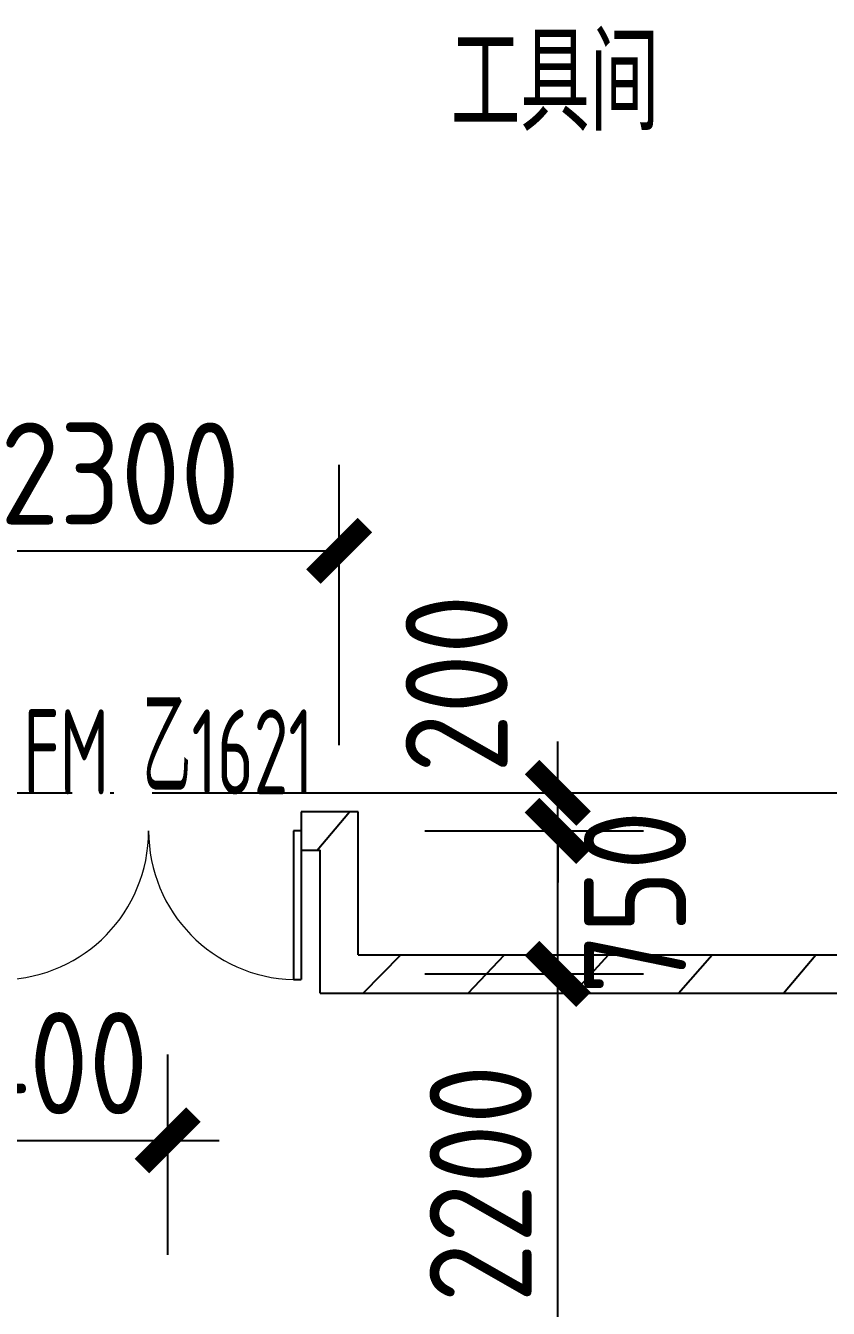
# Model space of a CAD drawing. Header units: inches. Extents: x 0 to 1813292486, y 0 to 3473589894.
# Drawn here: x 600490541 to 600494752, y 3473276914 to 3473283643 of the extents above; entities that cross this region are included whole.
import ezdxf

# ---------------------------------------------------------------- set-up
doc = ezdxf.new("R2010")
doc.units = ezdxf.units.IN
doc.header["$LTSCALE"] = 1000
doc.header["$MEASUREMENT"] = 0
doc.linetypes.add('AX-MALL-GIRD-200$0$DOTE', pattern=[2.4200000000000004, 2, -0.2, 0.02, -0.2])
for name, color, linetype in [('A-Anno-Note', 241, 'Continuous'), ('AX-MALL-DIM-P02$0$A-Anno-Dims', 3, 'Continuous'), ('AX-MALL-DIM-P02$0$A-Detl-Thin', 131, 'Continuous'), ('AX-MALL-GIRD-200$0$A-Grid', 222, 'AX-MALL-GIRD-200$0$DOTE'), ('AX-MALL-P02-200$0$A-Anno-Note', 241, 'Continuous'), ('AX-MALL-WALL-P02$0$A-Anno-Note', 241, 'Continuous'), ('AX-MALL-WALL-P02-QT$0$A-Wall', 2, 'Continuous'), ('AX-MALL-WALL-P02-QT$0$A-Wall-Patt', 13, 'Continuous'), ('AX-MALL-WALL-P02-QT$0$A-Wind', 4, 'Continuous'), ('AX-MALL-WORD-P02$0$A-Anno-Note', 241, 'Continuous'), ('AX-MALL-WORD-P02$0$A-Wind-Iden', 11, 'Continuous'), ('AX-MALL-ZTKD-P02$0$A-Anno-Note', 241, 'Continuous')]:
    doc.layers.add(name, color=color, linetype=linetype)
doc.styles.add('AX-MALL-DIM-P02$0$_TCH_DIM_T3', font='gbenor.shx')
doc.styles.add('AX-MALL-WORD-P02$0$_TCH_WINDOW', font='gbenor.shx', dxfattribs={"bigfont": 'gbcbig.shx'})
doc.styles.add('AX-MALL-WORD-P02$0$STANDARD', font='gbenor.shx', dxfattribs={"bigfont": 'gbcbig.shx'})
doc.dimstyles.new('AX-MALL-DIM-P02$0$_TCH_ARCH&&180', dxfattribs={"dimtxt": 535.5, "dimasz": 270, "dimexe": 450, "dimexo": 450, "dimgap": 137.25, "dimtad": 1, "dimdec": 0, "dimzin": 0, "dimdsep": 46, "dimtxsty": 'AX-MALL-DIM-P02$0$_TCH_DIM_T3', "dimblk": 'AX-MALL-DIM-P02$0$_ArchTick', "dimcen": 0.09, "dimclrt": 7, "dimazin": 2, "dimtfac": 1, "dimtdec": 0, "dimtix": 1, "dimtmove": 2, "dimatfit": 3, "dimfxl": 500, "dimtolj": 1, "dimtzin": 0, "dimarcsym": 0})
pattern_1 = [(45, (0, 359.0227), (-353.55353201463, 353.55353201463), [])]

# ---------------------------------------------------------------- blocks, each defined once
blk = doc.blocks.new('AX-MALL-WORD-P02')
at = {"layer": 'AX-MALL-WORD-P02$0$A-Anno-Note', "style": 'AX-MALL-WORD-P02$0$STANDARD'}
blk.add_text('工具间', height=506.3829787234042, rotation=339.5681613092015, dxfattribs=at).set_placement((600326300.5116076, 3473168846.484212))
at = {"layer": 'AX-MALL-WORD-P02$0$A-Wind-Iden', "style": 'AX-MALL-WORD-P02$0$_TCH_WINDOW', "width": 0.7}
for s, height, p in [('FM', 446.25, (600322983.1892278, 3473166366.849989)), ('乙', 506.3829787234042, (600323568.6350474, 3473166148.754243)), ('1621', 446.25, (600323810.4336964, 3473166058.677151))]:
    blk.add_text(s, height=height, rotation=339.5681612954713, dxfattribs=at).set_placement(p)
blk = doc.blocks.new('AX-MALL-GIRD-200')
at = {"layer": 'AX-MALL-GIRD-200$0$A-Grid'}
blk.add_line((600241980.060326, 3473196551.41375), (600599876.0644244, 3473063224.650467), dxfattribs=at)
blk = doc.blocks.new('AX-MALL-WALL-P02-QT$0$$DorLib2D$00000002')
for p, q in [((-0.5, -5.684341886080802e-17), (-0.5000000000000007, 0.4875)), ((-0.4750000000000007, 0.4875), (-0.5000000000000007, 0.4875)), ((-0.475, -2.842170943040401e-17), (-0.4750000000000007, 0.4875)), ((0.475, -2.842170943040401e-17), (0.4750000000000007, 0.4875)), ((0.4750000000000007, 0.4875), (0.5000000000000007, 0.4875)), ((0.5, -5.684341886080802e-17), (0.5000000000000007, 0.4875)), ((-0.5, -5.684341886080802e-17), (-0.475, -2.842170943040401e-17)), ((0.5, -5.684341886080802e-17), (0.475, -2.842170943040401e-17))]:
    blk.add_line(p, q)
at = {"lineweight": 13}
for centre, start, end in [((-0.4875, -4.263256414560601e-17), 0, 88.53071641864632), ((0.4875, -4.263256414560601e-17), 91.4692835813537, 180)]:
    blk.add_arc(centre, 0.4875, start, end, dxfattribs=at)
blk = doc.blocks.new('AX-MALL-WALL-P02-QT')
at = {"layer": 'AX-MALL-WALL-P02-QT$0$A-Wall-Patt'}
h = blk.add_hatch(dxfattribs=at)
h.set_pattern_fill('普通砖', color=256, scale=200, style=0)
h.set_pattern_definition(pattern_1)
h.paths.add_polyline_path([(600324598.0201223, 3473165667.085916), (600324316.8936796, 3473165771.813765), (600324247.0751134, 3473165584.396136), (600324340.7839266, 3473165549.486853)])
h = blk.add_hatch(dxfattribs=at)
h.set_pattern_fill('普通砖', color=256, scale=200, style=0)
h.set_pattern_definition(pattern_1)
h.paths.add_polyline_path([(600324078.964299, 3473164846.670734), (600324336.2004945, 3473164964.269797), (600324598.0201223, 3473165667.085916), (600324340.7839266, 3473165549.486853)])
h = blk.add_hatch(dxfattribs=at)
h.set_pattern_fill('普通砖', color=256, scale=200, style=0)
h.set_pattern_definition(pattern_1)
h.paths.add_polyline_path([(600324336.2004945, 3473164964.269797), (600324078.964299, 3473164846.670734), (600333075.0105101, 3473161495.379549), (600332957.4114469, 3473161752.615744)])
at = {"layer": 'AX-MALL-WALL-P02-QT$0$A-Wall'}
for p, q in [((600324316.8936796, 3473165771.813765), (600324247.0751134, 3473165584.396136)), ((600324598.0201223, 3473165667.085916), (600324316.8936796, 3473165771.813765)), ((600324336.2004945, 3473164964.269797), (600324598.0201223, 3473165667.085916)), ((600324078.964299, 3473164846.670734), (600324340.7839266, 3473165549.486853)), ((600324247.0751134, 3473165584.396136), (600324340.7839266, 3473165549.486853)), ((600324336.2004945, 3473164964.269797), (600332957.4114469, 3473161752.615744)), ((600324078.964299, 3473164846.670734), (600333075.0105101, 3473161495.379549))]:
    blk.add_line(p, q, dxfattribs=at)
at = {"layer": 'AX-MALL-WALL-P02-QT$0$A-Wind'}
blk.add_blockref('AX-MALL-GIRD-200', (0, 0), dxfattribs=at)
at = {"layer": 'AX-MALL-WALL-P02-QT$0$A-Wind', "xscale": -1600, "yscale": -1600, "zscale": 200, "rotation": 339.5681613118508}
blk.add_blockref('AX-MALL-WALL-P02-QT$0$$DorLib2D$00000002', (600323532.313879, 3473165957.379216), dxfattribs=at)
blk = doc.blocks.new('AX-MALL-WALL-P02')
at = {"layer": 'AX-MALL-WALL-P02$0$A-Anno-Note'}
blk.add_blockref('AX-MALL-WORD-P02', (0, 0), dxfattribs=at)
blk.add_blockref('AX-MALL-WALL-P02-QT', (0, 0), dxfattribs=at)
blk = doc.blocks.new('AX-MALL-ZTKD-P02')
at = {"layer": 'AX-MALL-ZTKD-P02$0$A-Anno-Note'}
blk.add_blockref('AX-MALL-GIRD-200', (0, 0), dxfattribs=at)
blk = doc.blocks.new('AX-MALL-DIM-P02$0$_ArchTick')
at = {"color": 0, "linetype": 'ByBlock', "const_width": 0.4}
blk.add_lwpolyline([(-0.5, -0.5), (0.5, 0.5)], dxfattribs=at)
blk = doc.blocks.new('*D1145')
at = {"layer": 'AX-MALL-DIM-P02$0$A-Anno-Dims', "color": 0, "lineweight": -2, "transparency": 16777216}
for p, q in [((600324629.2720628, 3473164748.378492), (600325703.9068906, 3473164348.045485)), ((600324514.2129959, 3473162443.543344), (600325282.2172247, 3473164505.137259)), ((600323861.267834, 3473162686.784577), (600324935.9026618, 3473162286.45157))]:
    blk.add_line(p, q, dxfattribs=at)
at = {"layer": 'AX-MALL-DIM-P02$0$A-Anno-Dims', "color": 0, "lineweight": -2, "transparency": 16777216, "xscale": 270, "yscale": 270, "zscale": 270}
for p, rotation in [((600325282.2172247, 3473164505.137259), 69.56816126142839), ((600324514.2129959, 3473162443.543344), 249.5681612614284)]:
    blk.add_blockref('AX-MALL-DIM-P02$0$_ArchTick', p, dxfattribs=dict(at, rotation=rotation))
at = {"layer": 'AX-MALL-DIM-P02$0$A-Anno-Dims', "color": 7, "transparency": 16777216, "insert": (600324518.6944108, 3473163615.722899), "char_height": 535.5, "attachment_point": 5, "rotation": 69.56816126142839, "style": 'AX-MALL-DIM-P02$0$_TCH_DIM_T3'}
blk.add_mtext('\\A1;2200', dxfattribs=at)
blk = doc.blocks.new('*D1146')
at = {"layer": 'AX-MALL-DIM-P02$0$A-Anno-Dims', "color": 0, "lineweight": -2, "transparency": 16777216}
for p, q in [((600324891.0916905, 3473165451.194612), (600325965.7265183, 3473165050.861604)), ((600325282.2172248, 3473164505.13726), (600325544.0368524, 3473165207.953379)), ((600324629.2720629, 3473164748.378493), (600325703.9068907, 3473164348.045485))]:
    blk.add_line(p, q, dxfattribs=at)
at = {"layer": 'AX-MALL-DIM-P02$0$A-Anno-Dims', "color": 0, "lineweight": -2, "transparency": 16777216, "xscale": 270, "yscale": 270, "zscale": 270}
for p, rotation in [((600325544.0368524, 3473165207.953379), 69.56816125739955), ((600325282.2172248, 3473164505.13726), 249.5681612573996)]:
    blk.add_blockref('AX-MALL-DIM-P02$0$_ArchTick', p, dxfattribs=dict(at, rotation=rotation))
at = {"layer": 'AX-MALL-DIM-P02$0$A-Anno-Dims', "color": 7, "transparency": 16777216, "insert": (600325792.6477379, 3473164715.162722), "char_height": 535.5, "attachment_point": 5, "rotation": 69.56816125739955, "style": 'AX-MALL-DIM-P02$0$_TCH_DIM_T3'}
blk.add_mtext('\\A1;750', dxfattribs=at)
blk = doc.blocks.new('*D1147')
at = {"layer": 'AX-MALL-DIM-P02$0$A-Anno-Dims', "color": 0, "lineweight": -2, "transparency": 16777216}
for p, q in [((600324960.9102572, 3473165638.612241), (600326035.5450851, 3473165238.279234)), ((600325613.855419, 3473165395.371009), (600325708.1104838, 3473165648.384809)), ((600324891.0916904, 3473165451.194611), (600325965.7265183, 3473165050.861604)), ((600325544.0368522, 3473165207.953378), (600325613.855419, 3473165395.371009)), ((600325544.0368522, 3473165207.953378), (600325449.7817875, 3473164954.939578))]:
    blk.add_line(p, q, dxfattribs=at)
at = {"layer": 'AX-MALL-DIM-P02$0$A-Anno-Dims', "color": 0, "lineweight": -2, "transparency": 16777216, "xscale": 270, "yscale": 270, "zscale": 270}
for p, rotation in [((600325613.855419, 3473165395.371009), 249.5681612848062), ((600325544.0368522, 3473165207.953378), 69.56816128480627)]:
    blk.add_blockref('AX-MALL-DIM-P02$0$_ArchTick', p, dxfattribs=dict(at, rotation=rotation))
at = {"layer": 'AX-MALL-DIM-P02$0$A-Anno-Dims', "color": 7, "transparency": 16777216, "insert": (600325315.9252596, 3473166116.706869), "char_height": 535.5, "attachment_point": 5, "rotation": 69.56816128480622, "style": 'AX-MALL-DIM-P02$0$_TCH_DIM_T3'}
blk.add_mtext('\\A1;200', dxfattribs=at)
blk = doc.blocks.new('*D1168')
at = {"layer": 'AX-MALL-DIM-P02$0$A-Anno-Dims', "color": 0, "lineweight": -2, "transparency": 16777216}
for p, q in [((600321537.8208855, 3473164327.395184), (600321904.6175152, 3473165312.006558)), ((600321747.5257405, 3473164890.316892), (600321494.511941, 3473164984.571957)), ((600321747.5257405, 3473164890.316892), (600323059.4491476, 3473164401.586926)), ((600322849.7442926, 3473163838.665217), (600323216.5409223, 3473164823.276591)), ((600323059.4491476, 3473164401.586926), (600323312.4629471, 3473164307.331861))]:
    blk.add_line(p, q, dxfattribs=at)
at = {"layer": 'AX-MALL-DIM-P02$0$A-Anno-Dims', "color": 0, "lineweight": -2, "transparency": 16777216, "xscale": 270, "yscale": 270, "zscale": 270}
for p, rotation in [((600321747.5257405, 3473164890.316892), 339.5681612443831), ((600323059.4491476, 3473164401.586926), 159.5681612443831)]:
    blk.add_blockref('AX-MALL-DIM-P02$0$_ArchTick', p, dxfattribs=dict(at, rotation=rotation))
at = {"layer": 'AX-MALL-DIM-P02$0$A-Anno-Dims', "color": 7, "transparency": 16777216, "insert": (600322544.8700413, 3473165025.472608), "char_height": 535.5, "attachment_point": 5, "rotation": 339.56816124438313, "style": 'AX-MALL-DIM-P02$0$_TCH_DIM_T3'}
blk.add_mtext('\\A1;1400', dxfattribs=at)
blk = doc.blocks.new('*D1447')
at = {"layer": 'AX-MALL-DIM-P02$0$A-Anno-Dims', "color": 0, "lineweight": -2, "transparency": 16777216}
for p, q in [((600322471.1910622, 3473166832.889563), (600322984.3676262, 3473168210.436258)), ((600322827.2758524, 3473167788.746592), (600324982.5785887, 3473166985.833082)), ((600324626.4937985, 3473166029.976052), (600325139.6703625, 3473167407.522748))]:
    blk.add_line(p, q, dxfattribs=at)
at = {"layer": 'AX-MALL-DIM-P02$0$A-Anno-Dims', "color": 0, "lineweight": -2, "transparency": 16777216, "xscale": 270, "yscale": 270, "zscale": 270}
for p, rotation in [((600322827.2758524, 3473167788.746592), 159.568161356376), ((600324982.5785887, 3473166985.833082), 339.568161356376)]:
    blk.add_blockref('AX-MALL-DIM-P02$0$_ArchTick', p, dxfattribs=dict(at, rotation=rotation))
at = {"layer": 'AX-MALL-DIM-P02$0$A-Anno-Dims', "color": 7, "transparency": 16777216, "insert": (600324046.3098168, 3473167766.810536), "char_height": 535.5, "attachment_point": 5, "rotation": 339.568161356376, "style": 'AX-MALL-DIM-P02$0$_TCH_DIM_T3'}
blk.add_mtext('\\A1;2300', dxfattribs=at)
blk = doc.blocks.new('AX-MALL-DIM-P02')
at = {"layer": 'AX-MALL-DIM-P02$0$A-Detl-Thin'}
blk.add_blockref('AX-MALL-ZTKD-P02', (-2.384185791015625e-06, 9.5367431640625e-07), dxfattribs=at)
at = {"layer": 'AX-MALL-DIM-P02$0$A-Anno-Dims'}
for p1, p2, distance, picture, middle in [((600322314.0992882, 3473166411.199897), (600324469.4020244, 3473165608.286386), 1470.028940652756, '*D1447', (600324046.3098168, 3473167766.810536)), ((600321380.7291107, 3473163905.705517), (600322692.6525178, 3473163416.975551), 1050.7137227221617, '*D1168', (600322544.8700413, 3473165025.472608)), ((600323439.578168, 3473162843.876352), (600324207.5823967, 3473164905.470267), -1146.7809427407874, '*D1145', (600324518.6944108, 3473163615.722899))]:
    dim = blk.add_aligned_dim(p1=p1, p2=p2, distance=distance, dimstyle='AX-MALL-DIM-P02$0$_TCH_ARCH&&180', dxfattribs=at)
    dim.commit()
    dim.dimension.update_dxf_attribs({"geometry": picture, "text_midpoint": middle})
for base, p1, p2, angle, picture, middle in [((600325613.855419, 3473165395.371009), (600324469.4020245, 3473165608.286386), (600324539.2205914, 3473165795.704016), 69.56816123711882, '*D1147', (600325315.9252596, 3473166116.706869)), ((600325544.0368524, 3473165207.953379), (600324207.5823967, 3473164905.470267), (600324469.4020246, 3473165608.286386), 69.56816125739955, '*D1146', (600325792.6477379, 3473164715.162722))]:
    dim = blk.add_linear_dim(base=base, p1=p1, p2=p2, angle=angle, dimstyle='AX-MALL-DIM-P02$0$_TCH_ARCH&&180', dxfattribs=at)
    dim.commit()
    dim.dimension.update_dxf_attribs({"geometry": picture, "text_midpoint": middle, "dimtype": 129})
blk = doc.blocks.new('AX-MALL-P02-200')
at = {"layer": 'AX-MALL-P02-200$0$A-Anno-Note'}
blk.add_blockref('AX-MALL-WALL-P02', (0, 0), dxfattribs=at)
blk.add_blockref('AX-MALL-DIM-P02', (0, 0), dxfattribs=at)

msp = doc.modelspace()

# ---------------------------------------------------------------- block references
at = {"layer": 'A-Anno-Note', "rotation": 20.43183869077545}
msp.add_blockref('AX-MALL-P02-200', (1250392458.527329, 9048125.682563305), dxfattribs=at)

doc.saveas('drawing.dxf')
